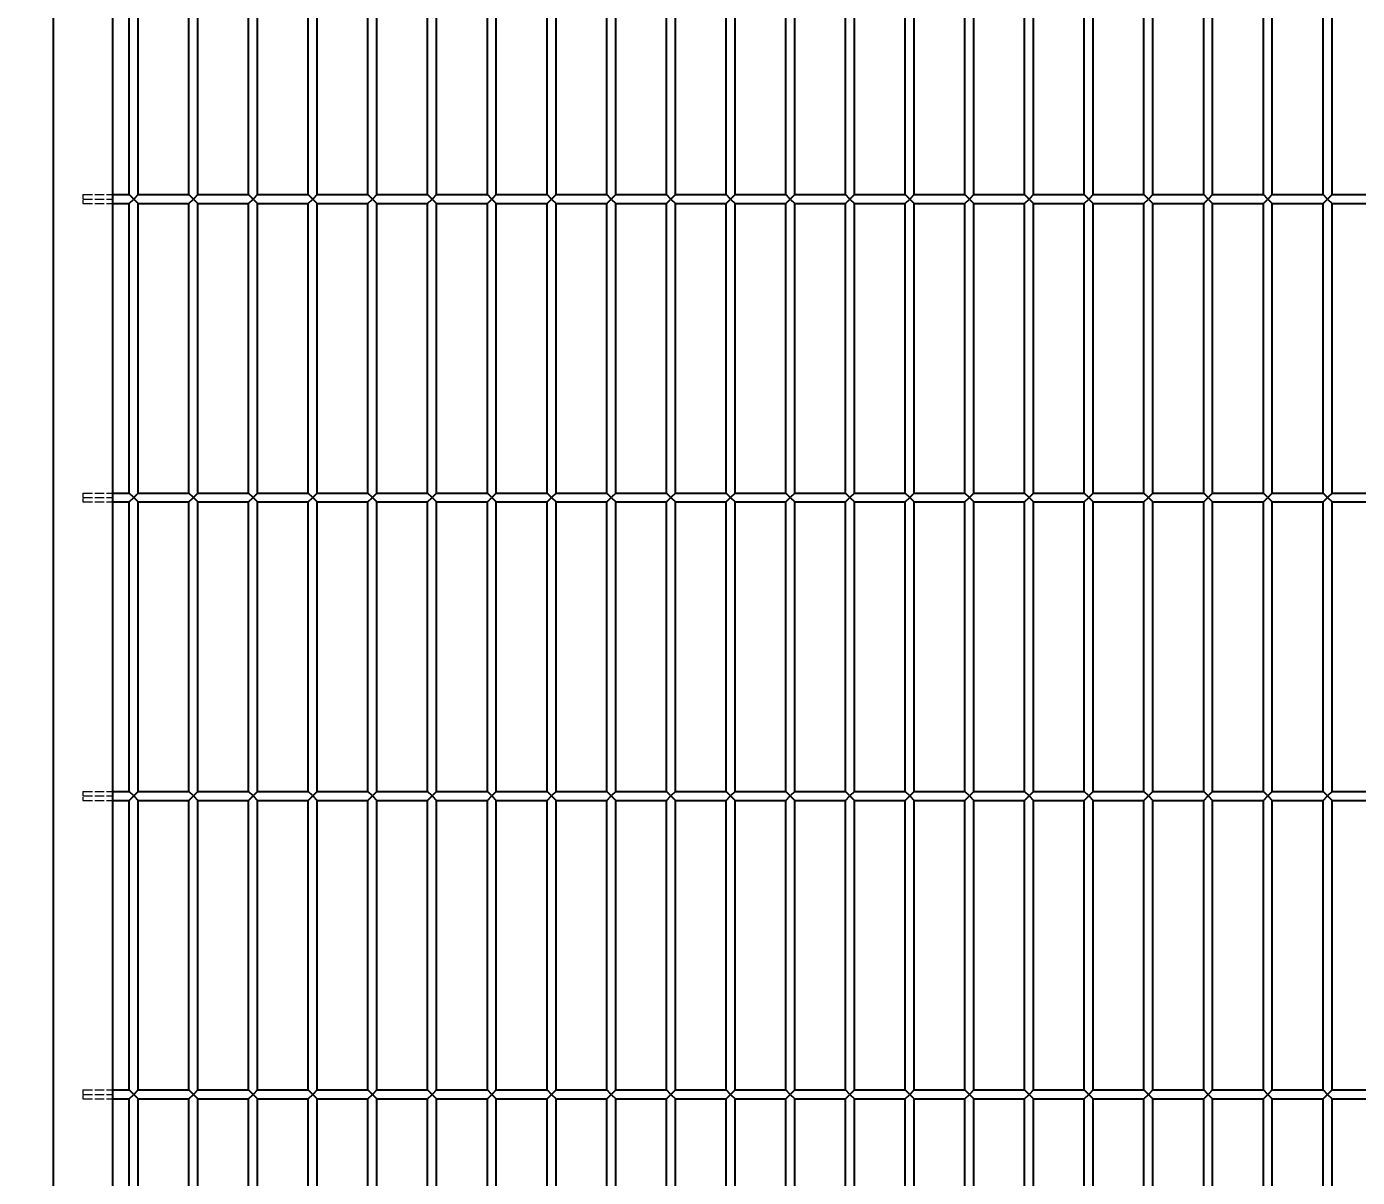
# Model space of a CAD drawing. Header units: millimetres. Extents: x 120 to 9117, y 110 to 4090.
# Drawn here: x 1986.4 to 2432.3, y 2759.2 to 3144.8 of the extents above; entities that cross this region are included whole.
import ezdxf

# ---------------------------------------------------------------- set-up
doc = ezdxf.new("R2010")
doc.units = ezdxf.units.MM
doc.header["$LTSCALE"] = 20
doc.linetypes.add('DASHED', pattern=[0.2067, 0.1654, -0.0413])
doc.layers.add('可见 (ISO)', color=7, linetype='Continuous', lineweight=25)
doc.layers.add('尺寸 (ISO)', color=7, linetype='Continuous', lineweight=18, true_color=0x008000)
doc.layers.add('隐藏 (ISO)', color=5, linetype='DASHED', lineweight=18, true_color=0x0000ff)
doc.styles.add('最新国标', font='simfang.ttf')
doc.dimstyles.new('默认 (GB)', dxfattribs={"dimscale": 20, "dimtxt": 2.8, "dimasz": 2.5, "dimexe": 2, "dimexo": 1.5, "dimgap": 0.5, "dimtad": 1, "dimtoh": 1, "dimdsep": 46, "dimtxsty": '最新国标', "dimcen": 0.09, "dimdle": 10, "dimclrd": 256, "dimclre": 256, "dimclrt": 256, "dimaunit": 1, "dimadec": 3, "dimazin": 2, "dimtfac": 0.535714, "dimtdec": 3, "dimtmove": 0, "dimatfit": 3, "dimfxl": 0, "dimtolj": 1, "dimlwd": -1, "dimlwe": -1, "dimarcsym": 0})

# ---------------------------------------------------------------- blocks, each defined once
blk = doc.blocks.new('*D6')
at = {"layer": 'Defpoints', "color": 0, "transparency": 16777216}
for p in [(1995.28, 3517.01), (1655.19, 1517.01), (1995.28, 1517.01)]:
    blk.add_point(p, dxfattribs=at)
at = {"layer": '尺寸 (ISO)', "color": 116, "true_color": 0x00803f, "transparency": 16777216}
for p, q in [((1965.28, 3517.01), (1615.19, 3517.01)), ((1655.19, 3467.01), (1655.19, 1567.01)), ((1965.28, 1517.01), (1615.19, 1517.01))]:
    blk.add_line(p, q, dxfattribs=at)
for points in [[(1646.85, 3467.01), (1663.52, 3467.01), (1655.19, 3517.01)], [(1646.85, 1567.01), (1663.52, 1567.01), (1655.19, 1517.01)]]:
    blk.add_solid(points, dxfattribs=at)
at = {"layer": '尺寸 (ISO)', "transparency": 16777216, "insert": (1616.87, 2517.01), "char_height": 56, "attachment_point": 5, "rotation": 90, "style": '最新国标'}
blk.add_mtext('\\A1;2000', dxfattribs=at)

msp = doc.modelspace()

# ---------------------------------------------------------------- linework, layer by layer
at = {"layer": '可见 (ISO)'}
for p, q in [((1995.28, 3517.011), (1995.28, 1517.011)), ((2015.28, 2527.011), (2015.28, 3497.011)), ((2020.78, 3088.511), (2020.78, 3185.511)), ((2023.78, 3088.511), (2023.78, 3185.511)), ((2040.78, 3088.511), (2040.78, 3185.511)), ((2043.78, 3088.511), (2043.78, 3185.511)), ((2060.78, 3088.511), (2060.78, 3185.511)), ((2063.78, 3088.511), (2063.78, 3185.511)), ((2080.78, 3088.511), (2080.78, 3185.511)), ((2083.78, 3088.511), (2083.78, 3185.511)), ((2100.78, 3088.511), (2100.78, 3185.511)), ((2103.78, 3088.511), (2103.78, 3185.511)), ((2120.78, 3088.511), (2120.78, 3185.511)), ((2123.78, 3088.511), (2123.78, 3185.511)), ((2140.78, 3088.511), (2140.78, 3185.511)), ((2143.78, 3088.511), (2143.78, 3185.511)), ((2160.78, 3088.511), (2160.78, 3185.511)), ((2163.78, 3088.511), (2163.78, 3185.511)), ((2180.78, 3088.511), (2180.78, 3185.511)), ((2183.78, 3088.511), (2183.78, 3185.511)), ((2200.78, 3088.511), (2200.78, 3185.511)), ((2203.78, 3088.511), (2203.78, 3185.511)), ((2220.78, 3088.511), (2220.78, 3185.511)), ((2223.78, 3088.511), (2223.78, 3185.511)), ((2240.78, 3088.511), (2240.78, 3185.511)), ((2243.78, 3088.511), (2243.78, 3185.511)), ((2260.78, 3088.511), (2260.78, 3185.511)), ((2263.78, 3088.511), (2263.78, 3185.511)), ((2280.78, 3088.511), (2280.78, 3185.511)), ((2283.78, 3088.511), (2283.78, 3185.511)), ((2300.78, 3088.511), (2300.78, 3185.511)), ((2303.78, 3088.511), (2303.78, 3185.511)), ((2320.78, 3088.511), (2320.78, 3185.511)), ((2323.78, 3088.511), (2323.78, 3185.511)), ((2340.78, 3088.511), (2340.78, 3185.511)), ((2343.78, 3088.511), (2343.78, 3185.511)), ((2360.78, 3088.511), (2360.78, 3185.511)), ((2363.78, 3088.511), (2363.78, 3185.511)), ((2380.78, 3088.511), (2380.78, 3185.511)), ((2383.78, 3088.511), (2383.78, 3185.511)), ((2400.78, 3088.511), (2400.78, 3185.511)), ((2403.78, 3088.511), (2403.78, 3185.511)), ((2420.78, 3088.511), (2420.78, 3185.511)), ((2423.78, 3088.511), (2423.78, 3185.511)), ((2015.28, 3088.511), (2020.78, 3088.511)), ((2015.28, 3085.511), (2020.78, 3085.511)), ((2022.28, 3087.011), (2020.78, 3088.511)), ((2020.78, 3085.511), (2022.28, 3087.011)), ((2020.78, 2988.511), (2020.78, 3085.511)), ((2023.78, 3088.511), (2022.28, 3087.011)), ((2022.28, 3087.011), (2023.78, 3085.511)), ((2023.78, 3088.511), (2040.78, 3088.511)), ((2023.78, 3085.511), (2040.78, 3085.511)), ((2023.78, 2988.511), (2023.78, 3085.511)), ((2042.28, 3087.011), (2040.78, 3088.511)), ((2040.78, 3085.511), (2042.28, 3087.011)), ((2040.78, 2988.511), (2040.78, 3085.511)), ((2043.78, 3088.511), (2042.28, 3087.011)), ((2042.28, 3087.011), (2043.78, 3085.511)), ((2043.78, 3088.511), (2060.78, 3088.511)), ((2043.78, 3085.511), (2060.78, 3085.511)), ((2043.78, 2988.511), (2043.78, 3085.511)), ((2062.28, 3087.011), (2060.78, 3088.511)), ((2060.78, 3085.511), (2062.28, 3087.011)), ((2060.78, 2988.511), (2060.78, 3085.511)), ((2063.78, 3088.511), (2062.28, 3087.011)), ((2062.28, 3087.011), (2063.78, 3085.511)), ((2063.78, 3088.511), (2080.78, 3088.511)), ((2063.78, 3085.511), (2080.78, 3085.511)), ((2063.78, 2988.511), (2063.78, 3085.511)), ((2082.28, 3087.011), (2080.78, 3088.511)), ((2080.78, 3085.511), (2082.28, 3087.011)), ((2080.78, 2988.511), (2080.78, 3085.511)), ((2083.78, 3088.511), (2082.28, 3087.011)), ((2082.28, 3087.011), (2083.78, 3085.511)), ((2083.78, 3088.511), (2100.78, 3088.511)), ((2083.78, 3085.511), (2100.78, 3085.511)), ((2083.78, 2988.511), (2083.78, 3085.511)), ((2102.28, 3087.011), (2100.78, 3088.511)), ((2100.78, 3085.511), (2102.28, 3087.011)), ((2100.78, 2988.511), (2100.78, 3085.511)), ((2103.78, 3088.511), (2102.28, 3087.011)), ((2102.28, 3087.011), (2103.78, 3085.511)), ((2103.78, 3088.511), (2120.78, 3088.511)), ((2103.78, 3085.511), (2120.78, 3085.511)), ((2103.78, 2988.511), (2103.78, 3085.511)), ((2122.28, 3087.011), (2120.78, 3088.511)), ((2120.78, 3085.511), (2122.28, 3087.011)), ((2120.78, 2988.511), (2120.78, 3085.511)), ((2123.78, 3088.511), (2122.28, 3087.011)), ((2122.28, 3087.011), (2123.78, 3085.511)), ((2123.78, 3088.511), (2140.78, 3088.511)), ((2123.78, 3085.511), (2140.78, 3085.511)), ((2123.78, 2988.511), (2123.78, 3085.511)), ((2142.28, 3087.011), (2140.78, 3088.511)), ((2140.78, 3085.511), (2142.28, 3087.011)), ((2140.78, 2988.511), (2140.78, 3085.511)), ((2143.78, 3088.511), (2142.28, 3087.011)), ((2142.28, 3087.011), (2143.78, 3085.511)), ((2143.78, 3088.511), (2160.78, 3088.511)), ((2143.78, 3085.511), (2160.78, 3085.511)), ((2143.78, 2988.511), (2143.78, 3085.511)), ((2162.28, 3087.011), (2160.78, 3088.511)), ((2160.78, 3085.511), (2162.28, 3087.011)), ((2160.78, 2988.511), (2160.78, 3085.511)), ((2163.78, 3088.511), (2162.28, 3087.011)), ((2162.28, 3087.011), (2163.78, 3085.511)), ((2163.78, 3088.511), (2180.78, 3088.511)), ((2163.78, 3085.511), (2180.78, 3085.511)), ((2163.78, 2988.511), (2163.78, 3085.511)), ((2182.28, 3087.011), (2180.78, 3088.511)), ((2180.78, 3085.511), (2182.28, 3087.011)), ((2180.78, 2988.511), (2180.78, 3085.511)), ((2183.78, 3088.511), (2182.28, 3087.011)), ((2182.28, 3087.011), (2183.78, 3085.511)), ((2183.78, 3088.511), (2200.78, 3088.511)), ((2183.78, 3085.511), (2200.78, 3085.511)), ((2183.78, 2988.511), (2183.78, 3085.511)), ((2202.28, 3087.011), (2200.78, 3088.511)), ((2200.78, 3085.511), (2202.28, 3087.011)), ((2200.78, 2988.511), (2200.78, 3085.511)), ((2203.78, 3088.511), (2202.28, 3087.011)), ((2202.28, 3087.011), (2203.78, 3085.511)), ((2203.78, 3088.511), (2220.78, 3088.511)), ((2203.78, 3085.511), (2220.78, 3085.511)), ((2203.78, 2988.511), (2203.78, 3085.511)), ((2222.28, 3087.011), (2220.78, 3088.511)), ((2220.78, 3085.511), (2222.28, 3087.011)), ((2220.78, 2988.511), (2220.78, 3085.511)), ((2223.78, 3088.511), (2222.28, 3087.011)), ((2222.28, 3087.011), (2223.78, 3085.511)), ((2223.78, 3088.511), (2240.78, 3088.511)), ((2223.78, 3085.511), (2240.78, 3085.511)), ((2223.78, 2988.511), (2223.78, 3085.511)), ((2242.28, 3087.011), (2240.78, 3088.511)), ((2240.78, 3085.511), (2242.28, 3087.011)), ((2240.78, 2988.511), (2240.78, 3085.511)), ((2243.78, 3088.511), (2242.28, 3087.011)), ((2242.28, 3087.011), (2243.78, 3085.511)), ((2243.78, 3088.511), (2260.78, 3088.511)), ((2243.78, 3085.511), (2260.78, 3085.511)), ((2243.78, 2988.511), (2243.78, 3085.511)), ((2262.28, 3087.011), (2260.78, 3088.511)), ((2260.78, 3085.511), (2262.28, 3087.011)), ((2260.78, 2988.511), (2260.78, 3085.511)), ((2263.78, 3088.511), (2262.28, 3087.011)), ((2262.28, 3087.011), (2263.78, 3085.511)), ((2263.78, 3088.511), (2280.78, 3088.511)), ((2263.78, 3085.511), (2280.78, 3085.511)), ((2263.78, 2988.511), (2263.78, 3085.511)), ((2282.28, 3087.011), (2280.78, 3088.511)), ((2280.78, 3085.511), (2282.28, 3087.011)), ((2280.78, 2988.511), (2280.78, 3085.511)), ((2283.78, 3088.511), (2282.28, 3087.011)), ((2282.28, 3087.011), (2283.78, 3085.511)), ((2283.78, 3088.511), (2300.78, 3088.511)), ((2283.78, 3085.511), (2300.78, 3085.511)), ((2283.78, 2988.511), (2283.78, 3085.511)), ((2302.28, 3087.011), (2300.78, 3088.511)), ((2300.78, 3085.511), (2302.28, 3087.011)), ((2300.78, 2988.511), (2300.78, 3085.511)), ((2303.78, 3088.511), (2302.28, 3087.011)), ((2302.28, 3087.011), (2303.78, 3085.511)), ((2303.78, 3088.511), (2320.78, 3088.511)), ((2303.78, 3085.511), (2320.78, 3085.511)), ((2303.78, 2988.511), (2303.78, 3085.511)), ((2322.28, 3087.011), (2320.78, 3088.511)), ((2320.78, 3085.511), (2322.28, 3087.011)), ((2320.78, 2988.511), (2320.78, 3085.511)), ((2323.78, 3088.511), (2322.28, 3087.011)), ((2322.28, 3087.011), (2323.78, 3085.511)), ((2323.78, 3088.511), (2340.78, 3088.511)), ((2323.78, 3085.511), (2340.78, 3085.511)), ((2323.78, 2988.511), (2323.78, 3085.511)), ((2342.28, 3087.011), (2340.78, 3088.511)), ((2340.78, 3085.511), (2342.28, 3087.011)), ((2340.78, 2988.511), (2340.78, 3085.511)), ((2343.78, 3088.511), (2342.28, 3087.011)), ((2342.28, 3087.011), (2343.78, 3085.511)), ((2343.78, 3088.511), (2360.78, 3088.511)), ((2343.78, 3085.511), (2360.78, 3085.511)), ((2343.78, 2988.511), (2343.78, 3085.511)), ((2362.28, 3087.011), (2360.78, 3088.511)), ((2360.78, 3085.511), (2362.28, 3087.011)), ((2360.78, 2988.511), (2360.78, 3085.511)), ((2363.78, 3088.511), (2362.28, 3087.011)), ((2362.28, 3087.011), (2363.78, 3085.511)), ((2363.78, 3088.511), (2380.78, 3088.511)), ((2363.78, 3085.511), (2380.78, 3085.511)), ((2363.78, 2988.511), (2363.78, 3085.511)), ((2382.28, 3087.011), (2380.78, 3088.511)), ((2380.78, 3085.511), (2382.28, 3087.011)), ((2380.78, 2988.511), (2380.78, 3085.511)), ((2383.78, 3088.511), (2382.28, 3087.011)), ((2382.28, 3087.011), (2383.78, 3085.511)), ((2383.78, 3088.511), (2400.78, 3088.511)), ((2383.78, 3085.511), (2400.78, 3085.511)), ((2383.78, 2988.511), (2383.78, 3085.511)), ((2402.28, 3087.011), (2400.78, 3088.511)), ((2400.78, 3085.511), (2402.28, 3087.011)), ((2400.78, 2988.511), (2400.78, 3085.511)), ((2403.78, 3088.511), (2402.28, 3087.011)), ((2402.28, 3087.011), (2403.78, 3085.511)), ((2403.78, 3088.511), (2420.78, 3088.511)), ((2403.78, 3085.511), (2420.78, 3085.511)), ((2403.78, 2988.511), (2403.78, 3085.511)), ((2422.28, 3087.011), (2420.78, 3088.511)), ((2420.78, 3085.511), (2422.28, 3087.011)), ((2420.78, 2988.511), (2420.78, 3085.511)), ((2423.78, 3088.511), (2422.28, 3087.011)), ((2422.28, 3087.011), (2423.78, 3085.511)), ((2423.78, 3088.511), (2440.78, 3088.511)), ((2423.78, 3085.511), (2440.78, 3085.511)), ((2423.78, 2988.511), (2423.78, 3085.511)), ((2015.28, 2988.511), (2020.78, 2988.511)), ((2022.28, 2987.011), (2020.78, 2988.511)), ((2023.78, 2988.511), (2022.28, 2987.011)), ((2023.78, 2988.511), (2040.78, 2988.511)), ((2042.28, 2987.011), (2040.78, 2988.511)), ((2043.78, 2988.511), (2042.28, 2987.011)), ((2043.78, 2988.511), (2060.78, 2988.511)), ((2062.28, 2987.011), (2060.78, 2988.511)), ((2063.78, 2988.511), (2062.28, 2987.011)), ((2063.78, 2988.511), (2080.78, 2988.511)), ((2082.28, 2987.011), (2080.78, 2988.511)), ((2083.78, 2988.511), (2082.28, 2987.011)), ((2083.78, 2988.511), (2100.78, 2988.511)), ((2102.28, 2987.011), (2100.78, 2988.511)), ((2103.78, 2988.511), (2102.28, 2987.011)), ((2103.78, 2988.511), (2120.78, 2988.511)), ((2122.28, 2987.011), (2120.78, 2988.511)), ((2123.78, 2988.511), (2122.28, 2987.011)), ((2123.78, 2988.511), (2140.78, 2988.511)), ((2142.28, 2987.011), (2140.78, 2988.511)), ((2143.78, 2988.511), (2142.28, 2987.011)), ((2143.78, 2988.511), (2160.78, 2988.511)), ((2162.28, 2987.011), (2160.78, 2988.511)), ((2163.78, 2988.511), (2162.28, 2987.011)), ((2163.78, 2988.511), (2180.78, 2988.511)), ((2182.28, 2987.011), (2180.78, 2988.511)), ((2183.78, 2988.511), (2182.28, 2987.011)), ((2183.78, 2988.511), (2200.78, 2988.511)), ((2202.28, 2987.011), (2200.78, 2988.511)), ((2203.78, 2988.511), (2202.28, 2987.011)), ((2203.78, 2988.511), (2220.78, 2988.511)), ((2222.28, 2987.011), (2220.78, 2988.511)), ((2223.78, 2988.511), (2222.28, 2987.011)), ((2223.78, 2988.511), (2240.78, 2988.511)), ((2242.28, 2987.011), (2240.78, 2988.511)), ((2243.78, 2988.511), (2242.28, 2987.011)), ((2243.78, 2988.511), (2260.78, 2988.511)), ((2262.28, 2987.011), (2260.78, 2988.511)), ((2263.78, 2988.511), (2262.28, 2987.011)), ((2263.78, 2988.511), (2280.78, 2988.511)), ((2282.28, 2987.011), (2280.78, 2988.511)), ((2283.78, 2988.511), (2282.28, 2987.011)), ((2283.78, 2988.511), (2300.78, 2988.511)), ((2302.28, 2987.011), (2300.78, 2988.511)), ((2303.78, 2988.511), (2302.28, 2987.011)), ((2303.78, 2988.511), (2320.78, 2988.511)), ((2322.28, 2987.011), (2320.78, 2988.511)), ((2323.78, 2988.511), (2322.28, 2987.011)), ((2323.78, 2988.511), (2340.78, 2988.511)), ((2342.28, 2987.011), (2340.78, 2988.511)), ((2343.78, 2988.511), (2342.28, 2987.011)), ((2343.78, 2988.511), (2360.78, 2988.511)), ((2362.28, 2987.011), (2360.78, 2988.511)), ((2363.78, 2988.511), (2362.28, 2987.011)), ((2363.78, 2988.511), (2380.78, 2988.511)), ((2382.28, 2987.011), (2380.78, 2988.511)), ((2383.78, 2988.511), (2382.28, 2987.011)), ((2383.78, 2988.511), (2400.78, 2988.511)), ((2402.28, 2987.011), (2400.78, 2988.511)), ((2403.78, 2988.511), (2402.28, 2987.011)), ((2403.78, 2988.511), (2420.78, 2988.511)), ((2422.28, 2987.011), (2420.78, 2988.511)), ((2423.78, 2988.511), (2422.28, 2987.011)), ((2423.78, 2988.511), (2440.78, 2988.511)), ((2015.28, 2985.511), (2020.78, 2985.511)), ((2020.78, 2985.511), (2022.28, 2987.011)), ((2020.78, 2888.511), (2020.78, 2985.511)), ((2022.28, 2987.011), (2023.78, 2985.511)), ((2023.78, 2985.511), (2040.78, 2985.511)), ((2023.78, 2888.511), (2023.78, 2985.511)), ((2040.78, 2985.511), (2042.28, 2987.011)), ((2040.78, 2888.511), (2040.78, 2985.511)), ((2042.28, 2987.011), (2043.78, 2985.511)), ((2043.78, 2985.511), (2060.78, 2985.511)), ((2043.78, 2888.511), (2043.78, 2985.511)), ((2060.78, 2985.511), (2062.28, 2987.011)), ((2060.78, 2888.511), (2060.78, 2985.511)), ((2062.28, 2987.011), (2063.78, 2985.511)), ((2063.78, 2985.511), (2080.78, 2985.511)), ((2063.78, 2888.511), (2063.78, 2985.511)), ((2080.78, 2985.511), (2082.28, 2987.011)), ((2080.78, 2888.511), (2080.78, 2985.511)), ((2082.28, 2987.011), (2083.78, 2985.511)), ((2083.78, 2985.511), (2100.78, 2985.511)), ((2083.78, 2888.511), (2083.78, 2985.511)), ((2100.78, 2985.511), (2102.28, 2987.011)), ((2100.78, 2888.511), (2100.78, 2985.511)), ((2102.28, 2987.011), (2103.78, 2985.511)), ((2103.78, 2985.511), (2120.78, 2985.511)), ((2103.78, 2888.511), (2103.78, 2985.511)), ((2120.78, 2985.511), (2122.28, 2987.011)), ((2120.78, 2888.511), (2120.78, 2985.511)), ((2122.28, 2987.011), (2123.78, 2985.511)), ((2123.78, 2985.511), (2140.78, 2985.511)), ((2123.78, 2888.511), (2123.78, 2985.511)), ((2140.78, 2985.511), (2142.28, 2987.011)), ((2140.78, 2888.511), (2140.78, 2985.511)), ((2142.28, 2987.011), (2143.78, 2985.511)), ((2143.78, 2985.511), (2160.78, 2985.511)), ((2143.78, 2888.511), (2143.78, 2985.511)), ((2160.78, 2985.511), (2162.28, 2987.011)), ((2160.78, 2888.511), (2160.78, 2985.511)), ((2162.28, 2987.011), (2163.78, 2985.511)), ((2163.78, 2985.511), (2180.78, 2985.511)), ((2163.78, 2888.511), (2163.78, 2985.511)), ((2180.78, 2985.511), (2182.28, 2987.011)), ((2180.78, 2888.511), (2180.78, 2985.511)), ((2182.28, 2987.011), (2183.78, 2985.511)), ((2183.78, 2985.511), (2200.78, 2985.511)), ((2183.78, 2888.511), (2183.78, 2985.511)), ((2200.78, 2985.511), (2202.28, 2987.011)), ((2200.78, 2888.511), (2200.78, 2985.511)), ((2202.28, 2987.011), (2203.78, 2985.511)), ((2203.78, 2985.511), (2220.78, 2985.511)), ((2203.78, 2888.511), (2203.78, 2985.511)), ((2220.78, 2985.511), (2222.28, 2987.011)), ((2220.78, 2888.511), (2220.78, 2985.511)), ((2222.28, 2987.011), (2223.78, 2985.511)), ((2223.78, 2985.511), (2240.78, 2985.511)), ((2223.78, 2888.511), (2223.78, 2985.511)), ((2240.78, 2985.511), (2242.28, 2987.011)), ((2240.78, 2888.511), (2240.78, 2985.511)), ((2242.28, 2987.011), (2243.78, 2985.511)), ((2243.78, 2985.511), (2260.78, 2985.511)), ((2243.78, 2888.511), (2243.78, 2985.511)), ((2260.78, 2985.511), (2262.28, 2987.011)), ((2260.78, 2888.511), (2260.78, 2985.511)), ((2262.28, 2987.011), (2263.78, 2985.511)), ((2263.78, 2985.511), (2280.78, 2985.511)), ((2263.78, 2888.511), (2263.78, 2985.511)), ((2280.78, 2985.511), (2282.28, 2987.011)), ((2280.78, 2888.511), (2280.78, 2985.511)), ((2282.28, 2987.011), (2283.78, 2985.511)), ((2283.78, 2985.511), (2300.78, 2985.511)), ((2283.78, 2888.511), (2283.78, 2985.511)), ((2300.78, 2985.511), (2302.28, 2987.011)), ((2300.78, 2888.511), (2300.78, 2985.511)), ((2302.28, 2987.011), (2303.78, 2985.511)), ((2303.78, 2985.511), (2320.78, 2985.511)), ((2303.78, 2888.511), (2303.78, 2985.511)), ((2320.78, 2985.511), (2322.28, 2987.011)), ((2320.78, 2888.511), (2320.78, 2985.511)), ((2322.28, 2987.011), (2323.78, 2985.511)), ((2323.78, 2985.511), (2340.78, 2985.511)), ((2323.78, 2888.511), (2323.78, 2985.511)), ((2340.78, 2985.511), (2342.28, 2987.011)), ((2340.78, 2888.511), (2340.78, 2985.511)), ((2342.28, 2987.011), (2343.78, 2985.511)), ((2343.78, 2985.511), (2360.78, 2985.511)), ((2343.78, 2888.511), (2343.78, 2985.511)), ((2360.78, 2985.511), (2362.28, 2987.011)), ((2360.78, 2888.511), (2360.78, 2985.511)), ((2362.28, 2987.011), (2363.78, 2985.511)), ((2363.78, 2985.511), (2380.78, 2985.511)), ((2363.78, 2888.511), (2363.78, 2985.511)), ((2380.78, 2985.511), (2382.28, 2987.011)), ((2380.78, 2888.511), (2380.78, 2985.511)), ((2382.28, 2987.011), (2383.78, 2985.511)), ((2383.78, 2985.511), (2400.78, 2985.511)), ((2383.78, 2888.511), (2383.78, 2985.511)), ((2400.78, 2985.511), (2402.28, 2987.011)), ((2400.78, 2888.511), (2400.78, 2985.511)), ((2402.28, 2987.011), (2403.78, 2985.511)), ((2403.78, 2985.511), (2420.78, 2985.511)), ((2403.78, 2888.511), (2403.78, 2985.511)), ((2420.78, 2985.511), (2422.28, 2987.011)), ((2420.78, 2888.511), (2420.78, 2985.511)), ((2422.28, 2987.011), (2423.78, 2985.511)), ((2423.78, 2985.511), (2440.78, 2985.511)), ((2423.78, 2888.511), (2423.78, 2985.511)), ((2015.28, 2888.511), (2020.78, 2888.511)), ((2015.28, 2885.511), (2020.78, 2885.511)), ((2022.28, 2887.011), (2020.78, 2888.511)), ((2020.78, 2885.511), (2022.28, 2887.011)), ((2020.78, 2788.511), (2020.78, 2885.511)), ((2023.78, 2888.511), (2022.28, 2887.011)), ((2022.28, 2887.011), (2023.78, 2885.511)), ((2023.78, 2888.511), (2040.78, 2888.511)), ((2023.78, 2885.511), (2040.78, 2885.511)), ((2023.78, 2788.511), (2023.78, 2885.511)), ((2042.28, 2887.011), (2040.78, 2888.511)), ((2040.78, 2885.511), (2042.28, 2887.011)), ((2040.78, 2788.511), (2040.78, 2885.511)), ((2043.78, 2888.511), (2042.28, 2887.011)), ((2042.28, 2887.011), (2043.78, 2885.511)), ((2043.78, 2888.511), (2060.78, 2888.511)), ((2043.78, 2885.511), (2060.78, 2885.511)), ((2043.78, 2788.511), (2043.78, 2885.511)), ((2062.28, 2887.011), (2060.78, 2888.511)), ((2060.78, 2885.511), (2062.28, 2887.011)), ((2060.78, 2788.511), (2060.78, 2885.511)), ((2063.78, 2888.511), (2062.28, 2887.011)), ((2062.28, 2887.011), (2063.78, 2885.511)), ((2063.78, 2888.511), (2080.78, 2888.511)), ((2063.78, 2885.511), (2080.78, 2885.511)), ((2063.78, 2788.511), (2063.78, 2885.511)), ((2082.28, 2887.011), (2080.78, 2888.511)), ((2080.78, 2885.511), (2082.28, 2887.011)), ((2080.78, 2788.511), (2080.78, 2885.511)), ((2083.78, 2888.511), (2082.28, 2887.011)), ((2082.28, 2887.011), (2083.78, 2885.511)), ((2083.78, 2888.511), (2100.78, 2888.511)), ((2083.78, 2885.511), (2100.78, 2885.511)), ((2083.78, 2788.511), (2083.78, 2885.511)), ((2102.28, 2887.011), (2100.78, 2888.511)), ((2100.78, 2885.511), (2102.28, 2887.011)), ((2100.78, 2788.511), (2100.78, 2885.511)), ((2103.78, 2888.511), (2102.28, 2887.011)), ((2102.28, 2887.011), (2103.78, 2885.511)), ((2103.78, 2888.511), (2120.78, 2888.511)), ((2103.78, 2885.511), (2120.78, 2885.511)), ((2103.78, 2788.511), (2103.78, 2885.511)), ((2122.28, 2887.011), (2120.78, 2888.511)), ((2120.78, 2885.511), (2122.28, 2887.011)), ((2120.78, 2788.511), (2120.78, 2885.511)), ((2123.78, 2888.511), (2122.28, 2887.011)), ((2122.28, 2887.011), (2123.78, 2885.511)), ((2123.78, 2888.511), (2140.78, 2888.511)), ((2123.78, 2885.511), (2140.78, 2885.511)), ((2123.78, 2788.511), (2123.78, 2885.511)), ((2142.28, 2887.011), (2140.78, 2888.511)), ((2140.78, 2885.511), (2142.28, 2887.011)), ((2140.78, 2788.511), (2140.78, 2885.511)), ((2143.78, 2888.511), (2142.28, 2887.011)), ((2142.28, 2887.011), (2143.78, 2885.511)), ((2143.78, 2888.511), (2160.78, 2888.511)), ((2143.78, 2885.511), (2160.78, 2885.511)), ((2143.78, 2788.511), (2143.78, 2885.511)), ((2162.28, 2887.011), (2160.78, 2888.511)), ((2160.78, 2885.511), (2162.28, 2887.011)), ((2160.78, 2788.511), (2160.78, 2885.511)), ((2163.78, 2888.511), (2162.28, 2887.011)), ((2162.28, 2887.011), (2163.78, 2885.511)), ((2163.78, 2888.511), (2180.78, 2888.511)), ((2163.78, 2885.511), (2180.78, 2885.511)), ((2163.78, 2788.511), (2163.78, 2885.511)), ((2182.28, 2887.011), (2180.78, 2888.511)), ((2180.78, 2885.511), (2182.28, 2887.011)), ((2180.78, 2788.511), (2180.78, 2885.511)), ((2183.78, 2888.511), (2182.28, 2887.011)), ((2182.28, 2887.011), (2183.78, 2885.511)), ((2183.78, 2888.511), (2200.78, 2888.511)), ((2183.78, 2885.511), (2200.78, 2885.511)), ((2183.78, 2788.511), (2183.78, 2885.511)), ((2202.28, 2887.011), (2200.78, 2888.511)), ((2200.78, 2885.511), (2202.28, 2887.011)), ((2200.78, 2788.511), (2200.78, 2885.511)), ((2203.78, 2888.511), (2202.28, 2887.011)), ((2202.28, 2887.011), (2203.78, 2885.511)), ((2203.78, 2888.511), (2220.78, 2888.511)), ((2203.78, 2885.511), (2220.78, 2885.511)), ((2203.78, 2788.511), (2203.78, 2885.511)), ((2222.28, 2887.011), (2220.78, 2888.511)), ((2220.78, 2885.511), (2222.28, 2887.011)), ((2220.78, 2788.511), (2220.78, 2885.511)), ((2223.78, 2888.511), (2222.28, 2887.011)), ((2222.28, 2887.011), (2223.78, 2885.511)), ((2223.78, 2888.511), (2240.78, 2888.511)), ((2223.78, 2885.511), (2240.78, 2885.511)), ((2223.78, 2788.511), (2223.78, 2885.511)), ((2242.28, 2887.011), (2240.78, 2888.511)), ((2240.78, 2885.511), (2242.28, 2887.011)), ((2240.78, 2788.511), (2240.78, 2885.511)), ((2243.78, 2888.511), (2242.28, 2887.011)), ((2242.28, 2887.011), (2243.78, 2885.511)), ((2243.78, 2888.511), (2260.78, 2888.511)), ((2243.78, 2885.511), (2260.78, 2885.511)), ((2243.78, 2788.511), (2243.78, 2885.511)), ((2262.28, 2887.011), (2260.78, 2888.511)), ((2260.78, 2885.511), (2262.28, 2887.011)), ((2260.78, 2788.511), (2260.78, 2885.511)), ((2263.78, 2888.511), (2262.28, 2887.011)), ((2262.28, 2887.011), (2263.78, 2885.511)), ((2263.78, 2888.511), (2280.78, 2888.511)), ((2263.78, 2885.511), (2280.78, 2885.511)), ((2263.78, 2788.511), (2263.78, 2885.511)), ((2282.28, 2887.011), (2280.78, 2888.511)), ((2280.78, 2885.511), (2282.28, 2887.011)), ((2280.78, 2788.511), (2280.78, 2885.511)), ((2283.78, 2888.511), (2282.28, 2887.011)), ((2282.28, 2887.011), (2283.78, 2885.511)), ((2283.78, 2888.511), (2300.78, 2888.511)), ((2283.78, 2885.511), (2300.78, 2885.511)), ((2283.78, 2788.511), (2283.78, 2885.511)), ((2302.28, 2887.011), (2300.78, 2888.511)), ((2300.78, 2885.511), (2302.28, 2887.011)), ((2300.78, 2788.511), (2300.78, 2885.511)), ((2303.78, 2888.511), (2302.28, 2887.011)), ((2302.28, 2887.011), (2303.78, 2885.511)), ((2303.78, 2888.511), (2320.78, 2888.511)), ((2303.78, 2885.511), (2320.78, 2885.511)), ((2303.78, 2788.511), (2303.78, 2885.511)), ((2322.28, 2887.011), (2320.78, 2888.511)), ((2320.78, 2885.511), (2322.28, 2887.011)), ((2320.78, 2788.511), (2320.78, 2885.511)), ((2323.78, 2888.511), (2322.28, 2887.011)), ((2322.28, 2887.011), (2323.78, 2885.511)), ((2323.78, 2888.511), (2340.78, 2888.511)), ((2323.78, 2885.511), (2340.78, 2885.511)), ((2323.78, 2788.511), (2323.78, 2885.511)), ((2342.28, 2887.011), (2340.78, 2888.511)), ((2340.78, 2885.511), (2342.28, 2887.011)), ((2340.78, 2788.511), (2340.78, 2885.511)), ((2343.78, 2888.511), (2342.28, 2887.011)), ((2342.28, 2887.011), (2343.78, 2885.511)), ((2343.78, 2888.511), (2360.78, 2888.511)), ((2343.78, 2885.511), (2360.78, 2885.511)), ((2343.78, 2788.511), (2343.78, 2885.511)), ((2362.28, 2887.011), (2360.78, 2888.511)), ((2360.78, 2885.511), (2362.28, 2887.011)), ((2360.78, 2788.511), (2360.78, 2885.511)), ((2363.78, 2888.511), (2362.28, 2887.011)), ((2362.28, 2887.011), (2363.78, 2885.511)), ((2363.78, 2888.511), (2380.78, 2888.511)), ((2363.78, 2885.511), (2380.78, 2885.511)), ((2363.78, 2788.511), (2363.78, 2885.511)), ((2382.28, 2887.011), (2380.78, 2888.511)), ((2380.78, 2885.511), (2382.28, 2887.011)), ((2380.78, 2788.511), (2380.78, 2885.511)), ((2383.78, 2888.511), (2382.28, 2887.011)), ((2382.28, 2887.011), (2383.78, 2885.511)), ((2383.78, 2888.511), (2400.78, 2888.511)), ((2383.78, 2885.511), (2400.78, 2885.511)), ((2383.78, 2788.511), (2383.78, 2885.511)), ((2402.28, 2887.011), (2400.78, 2888.511)), ((2400.78, 2885.511), (2402.28, 2887.011)), ((2400.78, 2788.511), (2400.78, 2885.511)), ((2403.78, 2888.511), (2402.28, 2887.011)), ((2402.28, 2887.011), (2403.78, 2885.511)), ((2403.78, 2888.511), (2420.78, 2888.511)), ((2403.78, 2885.511), (2420.78, 2885.511)), ((2403.78, 2788.511), (2403.78, 2885.511)), ((2422.28, 2887.011), (2420.78, 2888.511)), ((2420.78, 2885.511), (2422.28, 2887.011)), ((2420.78, 2788.511), (2420.78, 2885.511)), ((2423.78, 2888.511), (2422.28, 2887.011)), ((2422.28, 2887.011), (2423.78, 2885.511)), ((2423.78, 2888.511), (2440.78, 2888.511)), ((2423.78, 2885.511), (2440.78, 2885.511)), ((2423.78, 2788.511), (2423.78, 2885.511)), ((2015.28, 2788.511), (2020.78, 2788.511)), ((2022.28, 2787.011), (2020.78, 2788.511)), ((2020.78, 2785.511), (2022.28, 2787.011)), ((2023.78, 2788.511), (2022.28, 2787.011)), ((2022.28, 2787.011), (2023.78, 2785.511)), ((2023.78, 2788.511), (2040.78, 2788.511)), ((2042.28, 2787.011), (2040.78, 2788.511)), ((2040.78, 2785.511), (2042.28, 2787.011)), ((2043.78, 2788.511), (2042.28, 2787.011)), ((2042.28, 2787.011), (2043.78, 2785.511)), ((2043.78, 2788.511), (2060.78, 2788.511)), ((2062.28, 2787.011), (2060.78, 2788.511)), ((2060.78, 2785.511), (2062.28, 2787.011)), ((2063.78, 2788.511), (2062.28, 2787.011)), ((2062.28, 2787.011), (2063.78, 2785.511)), ((2063.78, 2788.511), (2080.78, 2788.511)), ((2082.28, 2787.011), (2080.78, 2788.511)), ((2080.78, 2785.511), (2082.28, 2787.011)), ((2083.78, 2788.511), (2082.28, 2787.011)), ((2082.28, 2787.011), (2083.78, 2785.511)), ((2083.78, 2788.511), (2100.78, 2788.511)), ((2102.28, 2787.011), (2100.78, 2788.511)), ((2100.78, 2785.511), (2102.28, 2787.011)), ((2103.78, 2788.511), (2102.28, 2787.011)), ((2102.28, 2787.011), (2103.78, 2785.511)), ((2103.78, 2788.511), (2120.78, 2788.511)), ((2122.28, 2787.011), (2120.78, 2788.511)), ((2120.78, 2785.511), (2122.28, 2787.011)), ((2123.78, 2788.511), (2122.28, 2787.011)), ((2122.28, 2787.011), (2123.78, 2785.511)), ((2123.78, 2788.511), (2140.78, 2788.511)), ((2142.28, 2787.011), (2140.78, 2788.511)), ((2140.78, 2785.511), (2142.28, 2787.011)), ((2143.78, 2788.511), (2142.28, 2787.011)), ((2142.28, 2787.011), (2143.78, 2785.511)), ((2143.78, 2788.511), (2160.78, 2788.511)), ((2162.28, 2787.011), (2160.78, 2788.511)), ((2160.78, 2785.511), (2162.28, 2787.011)), ((2163.78, 2788.511), (2162.28, 2787.011)), ((2162.28, 2787.011), (2163.78, 2785.511)), ((2163.78, 2788.511), (2180.78, 2788.511)), ((2182.28, 2787.011), (2180.78, 2788.511)), ((2180.78, 2785.511), (2182.28, 2787.011)), ((2183.78, 2788.511), (2182.28, 2787.011)), ((2182.28, 2787.011), (2183.78, 2785.511)), ((2183.78, 2788.511), (2200.78, 2788.511)), ((2202.28, 2787.011), (2200.78, 2788.511)), ((2200.78, 2785.511), (2202.28, 2787.011)), ((2203.78, 2788.511), (2202.28, 2787.011)), ((2202.28, 2787.011), (2203.78, 2785.511)), ((2203.78, 2788.511), (2220.78, 2788.511)), ((2222.28, 2787.011), (2220.78, 2788.511)), ((2220.78, 2785.511), (2222.28, 2787.011)), ((2223.78, 2788.511), (2222.28, 2787.011)), ((2222.28, 2787.011), (2223.78, 2785.511)), ((2223.78, 2788.511), (2240.78, 2788.511)), ((2242.28, 2787.011), (2240.78, 2788.511)), ((2240.78, 2785.511), (2242.28, 2787.011)), ((2243.78, 2788.511), (2242.28, 2787.011)), ((2242.28, 2787.011), (2243.78, 2785.511)), ((2243.78, 2788.511), (2260.78, 2788.511)), ((2262.28, 2787.011), (2260.78, 2788.511)), ((2260.78, 2785.511), (2262.28, 2787.011)), ((2263.78, 2788.511), (2262.28, 2787.011)), ((2262.28, 2787.011), (2263.78, 2785.511)), ((2263.78, 2788.511), (2280.78, 2788.511)), ((2282.28, 2787.011), (2280.78, 2788.511)), ((2280.78, 2785.511), (2282.28, 2787.011)), ((2283.78, 2788.511), (2282.28, 2787.011)), ((2282.28, 2787.011), (2283.78, 2785.511)), ((2283.78, 2788.511), (2300.78, 2788.511)), ((2302.28, 2787.011), (2300.78, 2788.511)), ((2300.78, 2785.511), (2302.28, 2787.011)), ((2303.78, 2788.511), (2302.28, 2787.011)), ((2302.28, 2787.011), (2303.78, 2785.511)), ((2303.78, 2788.511), (2320.78, 2788.511)), ((2322.28, 2787.011), (2320.78, 2788.511)), ((2320.78, 2785.511), (2322.28, 2787.011)), ((2323.78, 2788.511), (2322.28, 2787.011)), ((2322.28, 2787.011), (2323.78, 2785.511)), ((2323.78, 2788.511), (2340.78, 2788.511)), ((2342.28, 2787.011), (2340.78, 2788.511)), ((2340.78, 2785.511), (2342.28, 2787.011)), ((2343.78, 2788.511), (2342.28, 2787.011)), ((2342.28, 2787.011), (2343.78, 2785.511)), ((2343.78, 2788.511), (2360.78, 2788.511)), ((2362.28, 2787.011), (2360.78, 2788.511)), ((2360.78, 2785.511), (2362.28, 2787.011)), ((2363.78, 2788.511), (2362.28, 2787.011)), ((2362.28, 2787.011), (2363.78, 2785.511)), ((2363.78, 2788.511), (2380.78, 2788.511)), ((2382.28, 2787.011), (2380.78, 2788.511)), ((2380.78, 2785.511), (2382.28, 2787.011)), ((2383.78, 2788.511), (2382.28, 2787.011)), ((2382.28, 2787.011), (2383.78, 2785.511)), ((2383.78, 2788.511), (2400.78, 2788.511)), ((2402.28, 2787.011), (2400.78, 2788.511)), ((2400.78, 2785.511), (2402.28, 2787.011)), ((2403.78, 2788.511), (2402.28, 2787.011)), ((2402.28, 2787.011), (2403.78, 2785.511)), ((2403.78, 2788.511), (2420.78, 2788.511)), ((2422.28, 2787.011), (2420.78, 2788.511)), ((2420.78, 2785.511), (2422.28, 2787.011)), ((2423.78, 2788.511), (2422.28, 2787.011)), ((2422.28, 2787.011), (2423.78, 2785.511)), ((2423.78, 2788.511), (2440.78, 2788.511)), ((2015.28, 2785.511), (2020.78, 2785.511)), ((2020.78, 2688.511), (2020.78, 2785.511)), ((2023.78, 2785.511), (2040.78, 2785.511)), ((2023.78, 2688.511), (2023.78, 2785.511)), ((2040.78, 2688.511), (2040.78, 2785.511)), ((2043.78, 2785.511), (2060.78, 2785.511)), ((2043.78, 2688.511), (2043.78, 2785.511)), ((2060.78, 2688.511), (2060.78, 2785.511)), ((2063.78, 2785.511), (2080.78, 2785.511)), ((2063.78, 2688.511), (2063.78, 2785.511)), ((2080.78, 2688.511), (2080.78, 2785.511)), ((2083.78, 2785.511), (2100.78, 2785.511)), ((2083.78, 2688.511), (2083.78, 2785.511)), ((2100.78, 2688.511), (2100.78, 2785.511)), ((2103.78, 2785.511), (2120.78, 2785.511)), ((2103.78, 2688.511), (2103.78, 2785.511)), ((2120.78, 2688.511), (2120.78, 2785.511)), ((2123.78, 2785.511), (2140.78, 2785.511)), ((2123.78, 2688.511), (2123.78, 2785.511)), ((2140.78, 2688.511), (2140.78, 2785.511)), ((2143.78, 2785.511), (2160.78, 2785.511)), ((2143.78, 2688.511), (2143.78, 2785.511)), ((2160.78, 2688.511), (2160.78, 2785.511)), ((2163.78, 2785.511), (2180.78, 2785.511)), ((2163.78, 2688.511), (2163.78, 2785.511)), ((2180.78, 2688.511), (2180.78, 2785.511)), ((2183.78, 2785.511), (2200.78, 2785.511)), ((2183.78, 2688.511), (2183.78, 2785.511)), ((2200.78, 2688.511), (2200.78, 2785.511)), ((2203.78, 2785.511), (2220.78, 2785.511)), ((2203.78, 2688.511), (2203.78, 2785.511)), ((2220.78, 2688.511), (2220.78, 2785.511)), ((2223.78, 2785.511), (2240.78, 2785.511)), ((2223.78, 2688.511), (2223.78, 2785.511)), ((2240.78, 2688.511), (2240.78, 2785.511)), ((2243.78, 2785.511), (2260.78, 2785.511)), ((2243.78, 2688.511), (2243.78, 2785.511)), ((2260.78, 2688.511), (2260.78, 2785.511)), ((2263.78, 2785.511), (2280.78, 2785.511)), ((2263.78, 2688.511), (2263.78, 2785.511)), ((2280.78, 2688.511), (2280.78, 2785.511)), ((2283.78, 2785.511), (2300.78, 2785.511)), ((2283.78, 2688.511), (2283.78, 2785.511)), ((2300.78, 2688.511), (2300.78, 2785.511)), ((2303.78, 2785.511), (2320.78, 2785.511)), ((2303.78, 2688.511), (2303.78, 2785.511)), ((2320.78, 2688.511), (2320.78, 2785.511)), ((2323.78, 2785.511), (2340.78, 2785.511)), ((2323.78, 2688.511), (2323.78, 2785.511)), ((2340.78, 2688.511), (2340.78, 2785.511)), ((2343.78, 2785.511), (2360.78, 2785.511)), ((2343.78, 2688.511), (2343.78, 2785.511)), ((2360.78, 2688.511), (2360.78, 2785.511)), ((2363.78, 2785.511), (2380.78, 2785.511)), ((2363.78, 2688.511), (2363.78, 2785.511)), ((2380.78, 2688.511), (2380.78, 2785.511)), ((2383.78, 2785.511), (2400.78, 2785.511)), ((2383.78, 2688.511), (2383.78, 2785.511)), ((2400.78, 2688.511), (2400.78, 2785.511)), ((2403.78, 2785.511), (2420.78, 2785.511)), ((2403.78, 2688.511), (2403.78, 2785.511)), ((2420.78, 2688.511), (2420.78, 2785.511)), ((2423.78, 2785.511), (2440.78, 2785.511)), ((2423.78, 2688.511), (2423.78, 2785.511))]:
    msp.add_line(p, q, dxfattribs=at)
at = {"layer": '隐藏 (ISO)', "ltscale": 0.448684}
for p, q in [((2005.28, 3088.511), (2005.28, 3085.511)), ((2005.28, 2988.511), (2005.28, 2985.511)), ((2005.28, 2888.511), (2005.28, 2885.511)), ((2005.28, 2788.511), (2005.28, 2785.511))]:
    msp.add_line(p, q, dxfattribs=at)
at = {"layer": '隐藏 (ISO)', "ltscale": 0.952248}
for p, q in [((2005.28, 3088.511), (2015.28, 3088.511)), ((2005.28, 3087.011), (2015.28, 3087.011)), ((2005.28, 3085.511), (2015.28, 3085.511)), ((2005.28, 2988.511), (2015.28, 2988.511)), ((2005.28, 2987.011), (2015.28, 2987.011)), ((2005.28, 2985.511), (2015.28, 2985.511)), ((2005.28, 2888.511), (2015.28, 2888.511)), ((2005.28, 2887.011), (2015.28, 2887.011)), ((2005.28, 2885.511), (2015.28, 2885.511)), ((2005.28, 2788.511), (2015.28, 2788.511)), ((2005.28, 2787.011), (2015.28, 2787.011)), ((2005.28, 2785.511), (2015.28, 2785.511))]:
    msp.add_line(p, q, dxfattribs=at)

# ---------------------------------------------------------------- dimensions: what is measured, and where the dimension line sits
at = {"layer": '尺寸 (ISO)', "color": 116, "true_color": 0x00803f}
dim = msp.add_linear_dim(base=(1655.187, 1517.011), p1=(1995.28, 3517.011), p2=(1995.28, 1517.011), angle=90, dimstyle='默认 (GB)', override={"dimgap": 0.5, "dimtoh": 0, "dimdec": 2, "dimtol": 0, "dimlim": 0, "dimtp": 0, "dimtm": 0, "dimtdec": 3, "dimtofl": 0, "dimatfit": 1}, dxfattribs=at)
dim.commit()
dim.dimension.update_dxf_attribs({"geometry": '*D6', "text_midpoint": (1655.187, 2517.011), "dimtype": 160})

doc.saveas('drawing.dxf')
